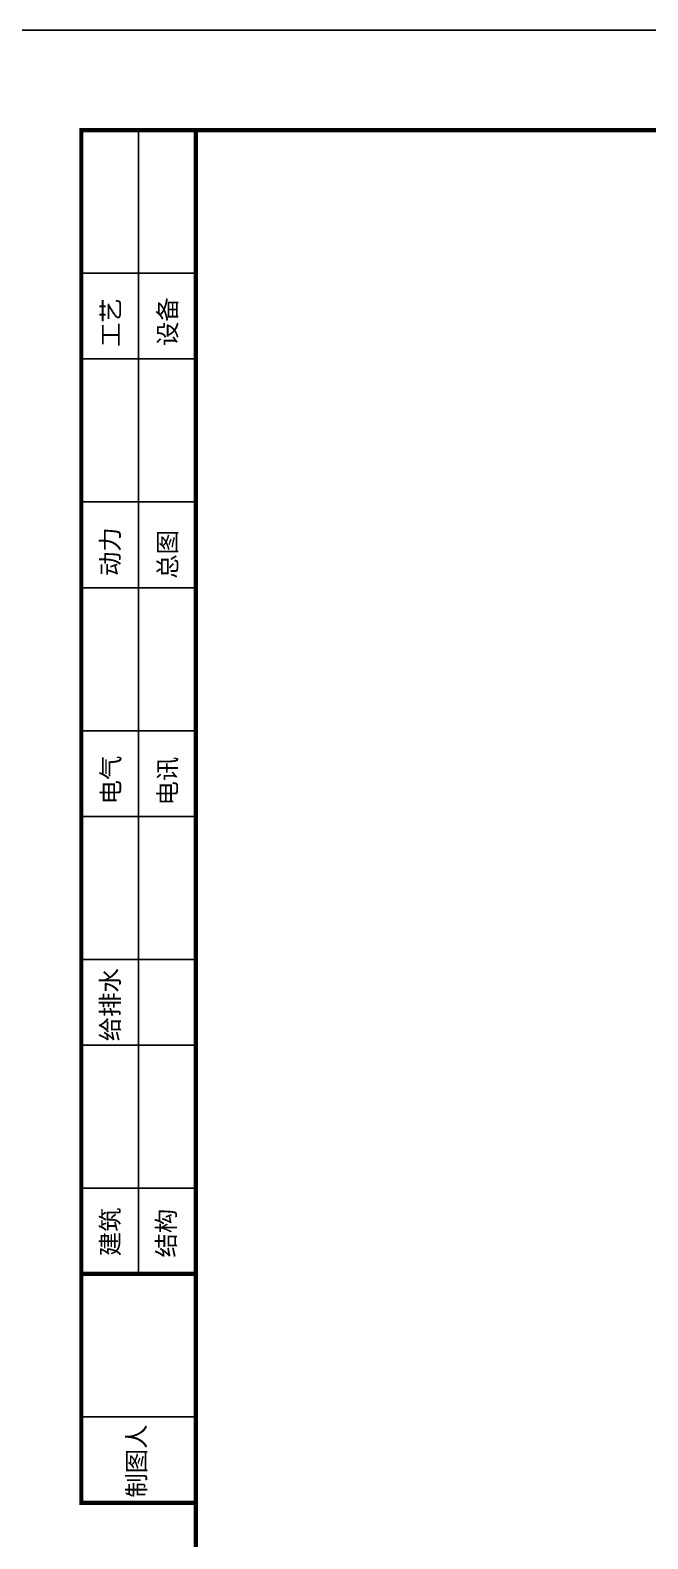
# Model space of a CAD drawing. Header units: millimetres. Extents: x 346472 to 732256, y -34068 to -15883.
# Drawn here: x 449642 to 453382, y -25021 to -15883 of the extents above; entities that cross this region are included whole.
import ezdxf

# ---------------------------------------------------------------- set-up
doc = ezdxf.new("R2010")
doc.units = ezdxf.units.MM
doc.header["$LTSCALE"] = 7
doc.layers.add('图框', color=9, linetype='Continuous')
doc.styles.add('图签-黑体', font='')
doc.styles.get('图签-黑体').set_extended_font_data('SimHei')

msp = doc.modelspace()

# ---------------------------------------------------------------- linework, layer by layer
at = {"layer": '图框', "color": 251}
for p, q in [((450298.3457036755, -23416.83697640948), (450298.3457036755, -16489.1194160532)), ((449951.9598260147, -17355.08409157276), (450644.7315813389, -17355.08409157276)), ((449951.9598260147, -17874.66292286312), (450644.7315813389, -17874.66292286312)), ((449951.9598260147, -18740.62761701767), (450644.7315813389, -18740.62761701767)), ((449951.9598260147, -19260.20643350889), (450644.7315813389, -19260.20643350889)), ((449951.9598260147, -20126.17112766345), (450644.7315813389, -20126.17112766345)), ((449951.9598260147, -20645.74994415467), (450644.7315813389, -20645.74994415467)), ((449951.9598260147, -21511.71463830922), (450644.7315813389, -21511.71463830922)), ((449951.9598260147, -22031.29346959955), (450644.7315813389, -22031.29346959955)), ((449951.9598260147, -22897.25814511914), (450644.7315813389, -22897.25814511914)), ((449951.9598260147, -24282.80165192904), (450644.7315813389, -24282.80165192904))]:
    msp.add_line(p, q, dxfattribs=at)
msp.add_lwpolyline([(449345.7861299685, -34068.18123549719), (475064.9061299685, -34068.18123549719), (475064.9061299685, -15882.94487186085), (449345.7861299685, -15882.94487186085)], close=True, dxfattribs=at)
at = {"layer": '图框', "color": 251, "const_width": 25.97890909088546}
for points in [[(449951.9598260147, -24815.36993776431), (449951.9598260147, -16476.12996150825)], [(449951.9598260147, -16489.1194160532), (450644.7315813389, -16489.1194160532)], [(449951.9598260147, -23416.83697640948), (450644.7315813389, -23416.83697640948)], [(449951.9598260147, -24802.3804832194), (450644.7315813389, -24802.3804832194)]]:
    msp.add_lwpolyline(points, dxfattribs=at)
msp.add_lwpolyline([(450644.7315813389, -16489.1194160532), (474458.7315857837, -16489.1194160532), (474458.7315857837, -33462.00669131242), (450644.7315813389, -33462.00669131242)], close=True, dxfattribs=at)

# ---------------------------------------------------------------- texts
at = {"layer": '图框', "color": 251, "style": '图签-黑体'}
for s, p in [('工艺', (450184.2414886318, -17801.89013455948)), ('设备', (450528.4255853542, -17796.31818248148)), ('动力', (450180.6792332055, -19189.63831779873)), ('总图', (450528.4255853542, -19205.58053103815)), ('电气', (450184.2414886318, -20572.97715585356)), ('电讯', (450528.4255853542, -20579.26514681059)), ('给排水', (450180.5540194876, -22007.63528914552)), ('建筑', (450180.9608339339, -23309.37245578604)), ('结构', (450519.676440616, -23317.35684894213)), ('制图人', (450339.9421525045, -24771.50545944716))]:
    msp.add_text(s, height=108.2455867692579, rotation=90, dxfattribs=at).set_placement(p)

doc.saveas('drawing.dxf')
